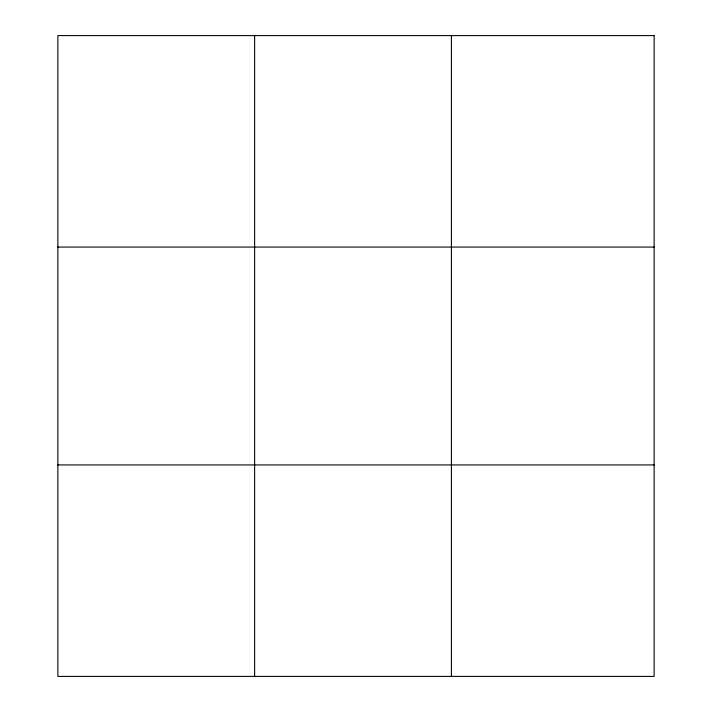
<?xml version="1.0" encoding="UTF-8"?>
<svg xmlns="http://www.w3.org/2000/svg" width="712" height="712" viewBox="0 0 712 712"><rect width="100%" height="100%" fill="white"/><g stroke="black" fill="none" stroke-linecap="round" stroke-linejoin="round"><path stroke-width="1.07" d="M254.629 35.6L254.629 676.4M451.408 35.6L451.408 676.4M57.85 247.064L654.15 247.064M57.85 464.936L654.15 464.936M654.15 35.6L654.15 676.4L57.85 676.4L57.85 35.6L654.15 35.6"/></g></svg>
